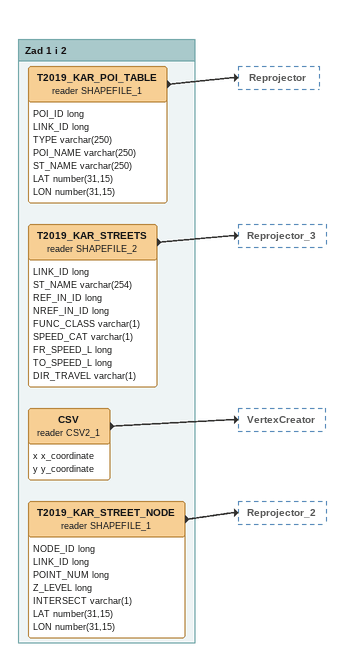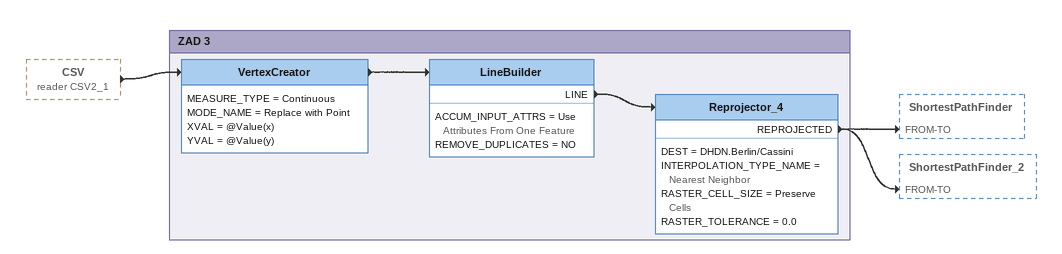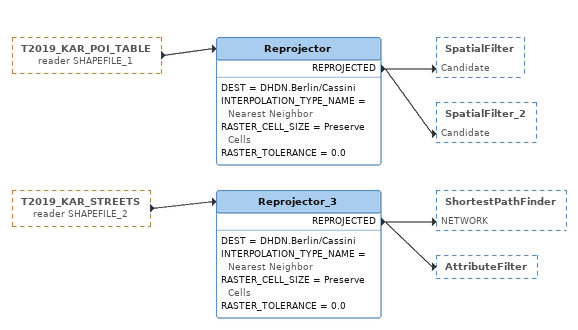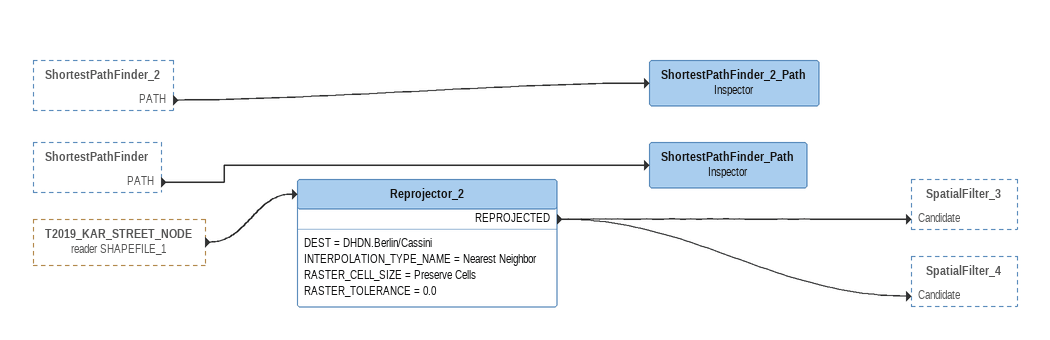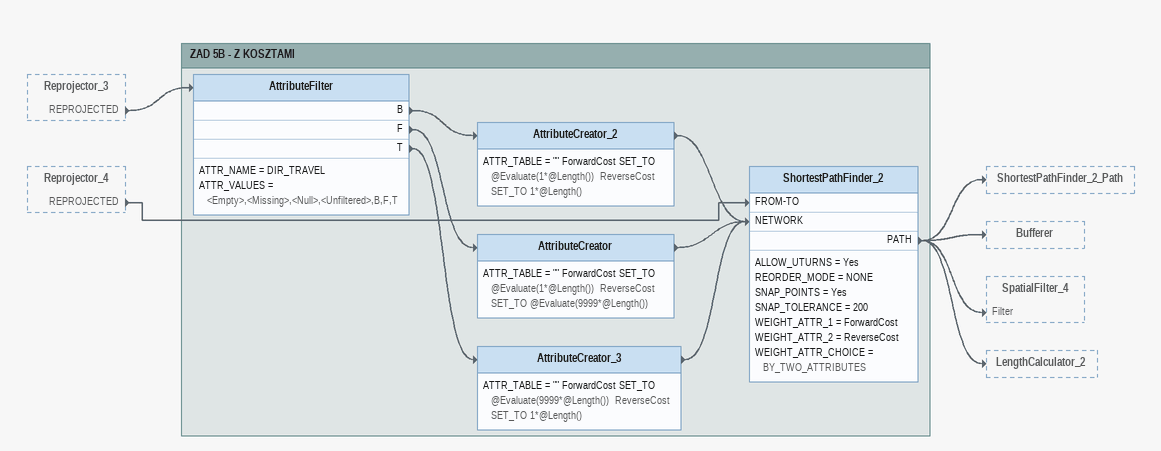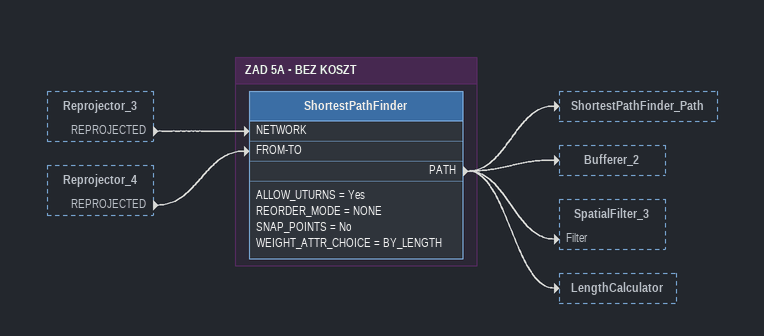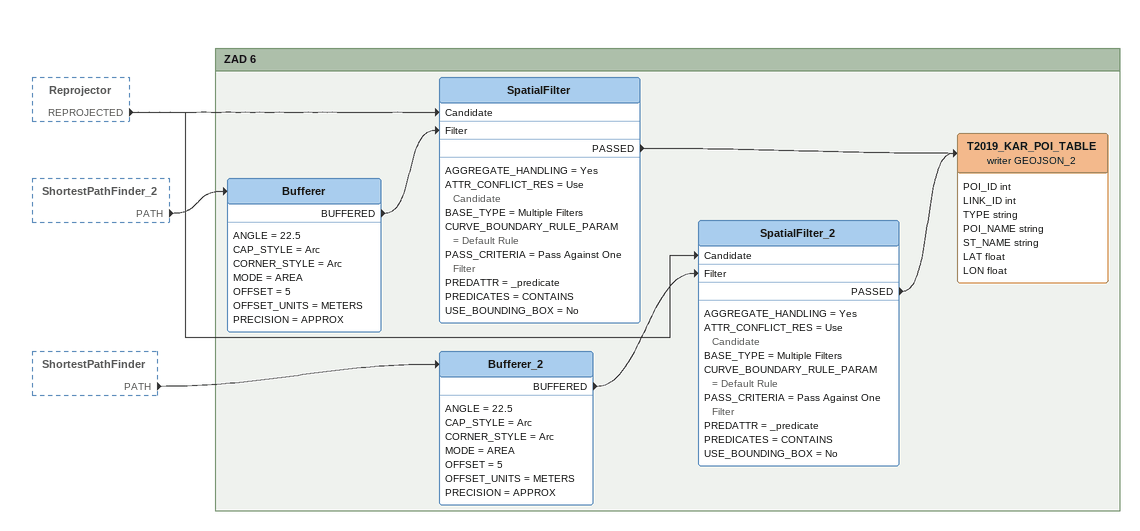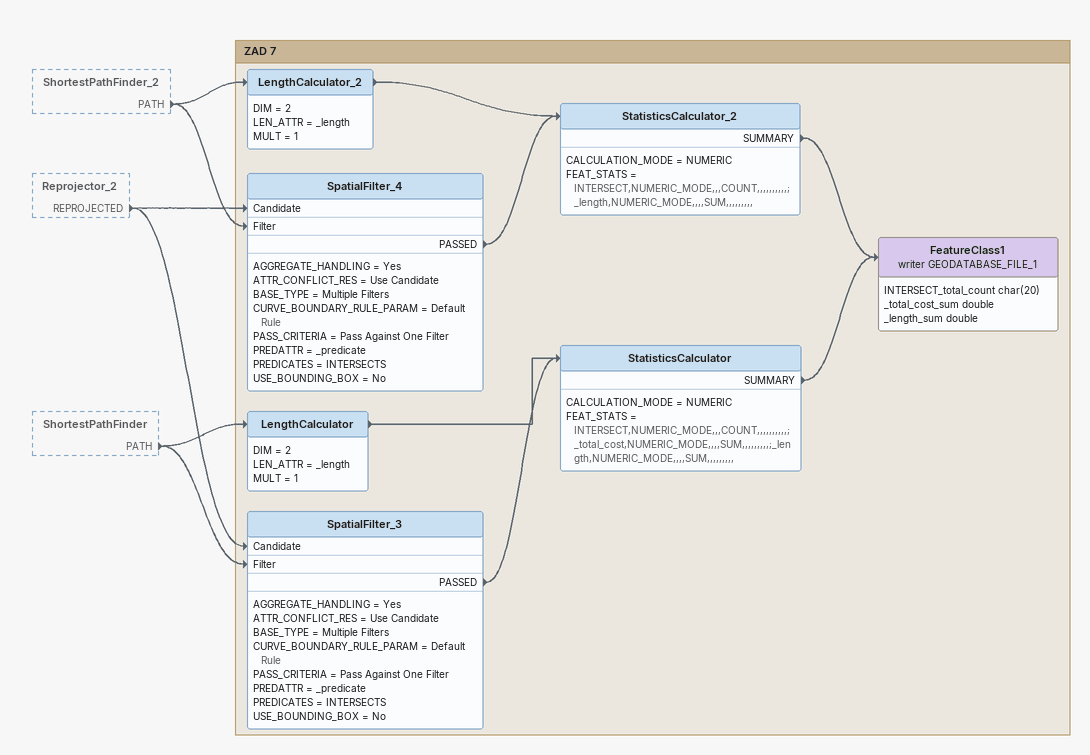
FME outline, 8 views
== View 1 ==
Bookmark: Zad 1 i 2
T2019_KAR_POI_TABLE (reader SHAPEFILE_1)
    attributes: POI_ID long, LINK_ID long, TYPE varchar(250), POI_NAME varchar(250), ST_NAME varchar(250), LAT number(31,15), LON number(31,15)
    -> Reprojector
T2019_KAR_STREETS (reader SHAPEFILE_2)
    attributes: LINK_ID long, ST_NAME varchar(254), REF_IN_ID long, NREF_IN_ID long, FUNC_CLASS varchar(1), SPEED_CAT varchar(1), FR_SPEED_L long, TO_SPEED_L long, DIR_TRAVEL varchar(1)
    -> Reprojector_3
CSV (reader CSV2_1)
    attributes: x x_coordinate, y y_coordinate
    -> VertexCreator
T2019_KAR_STREET_NODE (reader SHAPEFILE_1)
    attributes: NODE_ID long, LINK_ID long, POINT_NUM long, Z_LEVEL long, INTERSECT varchar(1), LAT number(31,15), LON number(31,15)
    -> Reprojector_2

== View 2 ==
CSV (reader CSV2_1) [outside]
    -> VertexCreator

Bookmark: ZAD 3
VertexCreator
    MEASURE_TYPE = Continuous
    MODE_NAME = Replace with Point
    XVAL = @Value(x)
    YVAL = @Value(y)
    -> LineBuilder
LineBuilder
    ACCUM_INPUT_ATTRS = Use Attributes From One Feature
    REMOVE_DUPLICATES = NO
    LINE -> Reprojector_4
Reprojector_4
    DEST = DHDN.Berlin/Cassini
    INTERPOLATION_TYPE_NAME = Nearest Neighbor
    RASTER_CELL_SIZE = Preserve Cells
    RASTER_TOLERANCE = 0.0
    REPROJECTED -> ShortestPathFinder [FROM-TO]
    REPROJECTED -> ShortestPathFinder_2 [FROM-TO]

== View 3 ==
T2019_KAR_POI_TABLE (reader SHAPEFILE_1) [outside]
    -> Reprojector
T2019_KAR_STREETS (reader SHAPEFILE_2) [outside]
    -> Reprojector_3
Reprojector
    DEST = DHDN.Berlin/Cassini
    INTERPOLATION_TYPE_NAME = Nearest Neighbor
    RASTER_CELL_SIZE = Preserve Cells
    RASTER_TOLERANCE = 0.0
    REPROJECTED -> SpatialFilter [Candidate]
    REPROJECTED -> SpatialFilter_2 [Candidate]
Reprojector_3
    DEST = DHDN.Berlin/Cassini
    INTERPOLATION_TYPE_NAME = Nearest Neighbor
    RASTER_CELL_SIZE = Preserve Cells
    RASTER_TOLERANCE = 0.0
    REPROJECTED -> ShortestPathFinder [NETWORK]
    REPROJECTED -> AttributeFilter

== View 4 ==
ShortestPathFinder_2 [outside]
    PATH -> ShortestPathFinder_2_Path
ShortestPathFinder [outside]
    PATH -> ShortestPathFinder_Path
T2019_KAR_STREET_NODE (reader SHAPEFILE_1) [outside]
    -> Reprojector_2
ShortestPathFinder_2_Path: Inspector
ShortestPathFinder_Path: Inspector
Reprojector_2
    DEST = DHDN.Berlin/Cassini
    INTERPOLATION_TYPE_NAME = Nearest Neighbor
    RASTER_CELL_SIZE = Preserve Cells
    RASTER_TOLERANCE = 0.0
    REPROJECTED -> SpatialFilter_3 [Candidate]
    REPROJECTED -> SpatialFilter_4 [Candidate]

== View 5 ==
Reprojector_3 [outside]
    REPROJECTED -> AttributeFilter
Reprojector_4 [outside]
    REPROJECTED -> ShortestPathFinder_2 [FROM-TO]

Bookmark: ZAD 5B - Z KOSZTAMI
AttributeFilter
    ATTR_NAME = DIR_TRAVEL
    ATTR_VALUES = <Empty>,<Missing>,<Null>,<Unfiltered>,B,F,T
    B -> AttributeCreator_2
    F -> AttributeCreator
    T -> AttributeCreator_3
AttributeCreator_2
    ATTR_TABLE = "" ForwardCost SET_TO @Evaluate(1*@Length())  ReverseCost SET_TO 1*@Length()
    -> ShortestPathFinder_2 [NETWORK]
AttributeCreator
    ATTR_TABLE = "" ForwardCost SET_TO @Evaluate(1*@Length())  ReverseCost SET_TO @Evaluate(9999*@Length())
    -> ShortestPathFinder_2 [NETWORK]
AttributeCreator_3
    ATTR_TABLE = "" ForwardCost SET_TO @Evaluate(9999*@Length())  ReverseCost SET_TO 1*@Length()
    -> ShortestPathFinder_2 [NETWORK]
ShortestPathFinder_2
    ALLOW_UTURNS = Yes
    REORDER_MODE = NONE
    SNAP_POINTS = Yes
    SNAP_TOLERANCE = 200
    WEIGHT_ATTR_1 = ForwardCost
    WEIGHT_ATTR_2 = ReverseCost
    WEIGHT_ATTR_CHOICE = BY_TWO_ATTRIBUTES
    PATH -> ShortestPathFinder_2_Path
    PATH -> Bufferer
    PATH -> SpatialFilter_4 [Filter]
    PATH -> LengthCalculator_2

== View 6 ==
Reprojector_3 [outside]
    REPROJECTED -> ShortestPathFinder [NETWORK]
Reprojector_4 [outside]
    REPROJECTED -> ShortestPathFinder [FROM-TO]

Bookmark: ZAD 5A - BEZ KOSZT
ShortestPathFinder
    ALLOW_UTURNS = Yes
    REORDER_MODE = NONE
    SNAP_POINTS = No
    WEIGHT_ATTR_CHOICE = BY_LENGTH
    PATH -> ShortestPathFinder_Path
    PATH -> Bufferer_2
    PATH -> SpatialFilter_3 [Filter]
    PATH -> LengthCalculator

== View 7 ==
Reprojector [outside]
    REPROJECTED -> SpatialFilter [Candidate]
    REPROJECTED -> SpatialFilter_2 [Candidate]
ShortestPathFinder_2 [outside]
    PATH -> Bufferer
ShortestPathFinder [outside]
    PATH -> Bufferer_2

Bookmark: ZAD 6
Bufferer
    ANGLE = 22.5
    CAP_STYLE = Arc
    CORNER_STYLE = Arc
    MODE = AREA
    OFFSET = 5
    OFFSET_UNITS = METERS
    PRECISION = APPROX
    BUFFERED -> SpatialFilter [Filter]
SpatialFilter
    AGGREGATE_HANDLING = Yes
    ATTR_CONFLICT_RES = Use Candidate
    BASE_TYPE = Multiple Filters
    CURVE_BOUNDARY_RULE_PARAM = Default Rule
    PASS_CRITERIA = Pass Against One Filter
    PREDATTR = _predicate
    PREDICATES = CONTAINS
    USE_BOUNDING_BOX = No
    PASSED -> T2019_KAR_POI_TABLE (writer GEOJSON_2)
Bufferer_2
    ANGLE = 22.5
    CAP_STYLE = Arc
    CORNER_STYLE = Arc
    MODE = AREA
    OFFSET = 5
    OFFSET_UNITS = METERS
    PRECISION = APPROX
    BUFFERED -> SpatialFilter_2 [Filter]
SpatialFilter_2
    AGGREGATE_HANDLING = Yes
    ATTR_CONFLICT_RES = Use Candidate
    BASE_TYPE = Multiple Filters
    CURVE_BOUNDARY_RULE_PARAM = Default Rule
    PASS_CRITERIA = Pass Against One Filter
    PREDATTR = _predicate
    PREDICATES = CONTAINS
    USE_BOUNDING_BOX = No
    PASSED -> T2019_KAR_POI_TABLE (writer GEOJSON_2)
T2019_KAR_POI_TABLE (writer GEOJSON_2)
    attributes: POI_ID int, LINK_ID int, TYPE string, POI_NAME string, ST_NAME string, LAT float, LON float

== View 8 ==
ShortestPathFinder_2 [outside]
    PATH -> SpatialFilter_4 [Filter]
    PATH -> LengthCalculator_2
Reprojector_2 [outside]
    REPROJECTED -> SpatialFilter_3 [Candidate]
    REPROJECTED -> SpatialFilter_4 [Candidate]
ShortestPathFinder [outside]
    PATH -> SpatialFilter_3 [Filter]
    PATH -> LengthCalculator

Bookmark: ZAD 7
LengthCalculator_2
    DIM = 2
    LEN_ATTR = _length
    MULT = 1
    -> StatisticsCalculator_2
LengthCalculator
    DIM = 2
    LEN_ATTR = _length
    MULT = 1
    -> StatisticsCalculator
SpatialFilter_4
    AGGREGATE_HANDLING = Yes
    ATTR_CONFLICT_RES = Use Candidate
    BASE_TYPE = Multiple Filters
    CURVE_BOUNDARY_RULE_PARAM = Default Rule
    PASS_CRITERIA = Pass Against One Filter
    PREDATTR = _predicate
    PREDICATES = INTERSECTS
    USE_BOUNDING_BOX = No
    PASSED -> StatisticsCalculator_2
StatisticsCalculator_2
    CALCULATION_MODE = NUMERIC
    FEAT_STATS = INTERSECT,NUMERIC_MODE,,,COUNT,,,,,,,,,,;_length,NUMERIC_MODE,,,,SUM,,,,,,,,,
    SUMMARY -> FeatureClass1 (writer GEODATABASE_FILE_1)
SpatialFilter_3
    AGGREGATE_HANDLING = Yes
    ATTR_CONFLICT_RES = Use Candidate
    BASE_TYPE = Multiple Filters
    CURVE_BOUNDARY_RULE_PARAM = Default Rule
    PASS_CRITERIA = Pass Against One Filter
    PREDATTR = _predicate
    PREDICATES = INTERSECTS
    USE_BOUNDING_BOX = No
    PASSED -> StatisticsCalculator
StatisticsCalculator
    CALCULATION_MODE = NUMERIC
    FEAT_STATS = INTERSECT,NUMERIC_MODE,,,COUNT,,,,,,,,,,;_total_cost,NUMERIC_MODE,,,,SUM,,,,,,,,,;_length,NUMERIC_MODE,,,,SUM,,,,,,,,,
    SUMMARY -> FeatureClass1 (writer GEODATABASE_FILE_1)
FeatureClass1 (writer GEODATABASE_FILE_1)
    attributes: INTERSECT_total_count char(20), _total_cost_sum double, _length_sum double
